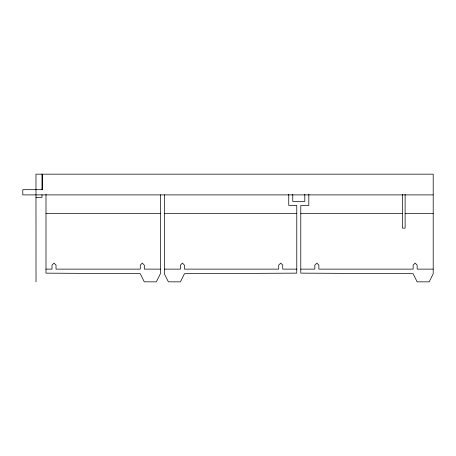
<?xml version="1.0" encoding="UTF-8"?>
<svg xmlns="http://www.w3.org/2000/svg" width="456" height="456" viewBox="0 0 456 456"><rect width="100%" height="100%" fill="white"/><g stroke="black" fill="none" stroke-linecap="round" stroke-linejoin="round"><path stroke-width="0.68" d="M36.018 281.819L35.967 174.163L433.2 174.163L433.2 273.811L429.187 281.836L417.149 281.836L413.085 273.703L300.789 273.138L300.789 205.428L308.815 205.428L308.815 194.165M433.2 194.894L22.8 194.894L22.8 189.685L42.545 189.685L42.545 174.163M35.967 197.402L41.98 197.402L41.98 194.638M45.993 213.625L160.352 213.625M164.365 213.625L296.776 213.625M300.789 213.625L402.437 213.625M405.11 213.625L433.2 213.625M45.993 269.125L52.012 269.125L52.012 265.113L54.019 263.112L56.025 265.113L56.025 269.125L140.288 269.125L140.288 265.113L142.295 263.112L144.301 265.113L144.301 269.125L160.352 269.125M164.365 269.125L180.416 269.125L180.416 265.113L182.417 263.112L184.423 265.113L184.423 269.125L278.719 269.125L278.719 265.113L280.725 263.112L282.731 265.113L282.731 269.125L296.776 269.125M300.789 269.125L314.834 269.125L314.834 265.113L316.84 263.112L318.847 265.113L318.847 269.125L413.136 269.125L413.136 265.113L415.142 263.112L417.149 265.113L417.149 269.125L433.2 269.125M405.11 194.296L405.11 228.137L402.437 228.137L402.437 194.21M304.802 194.296L304.802 201.415L292.763 201.415L292.763 194.296M288.751 194.165L288.751 205.428L296.776 205.428L296.776 273.138L184.48 273.703L180.416 281.836L168.378 281.836L164.365 273.811L164.365 194.815M160.352 194.815L160.352 273.811L156.34 281.836L144.301 281.836L140.231 273.691L45.993 273.15L45.993 194.205M41.98 174.163L41.98 189.799"/></g></svg>
